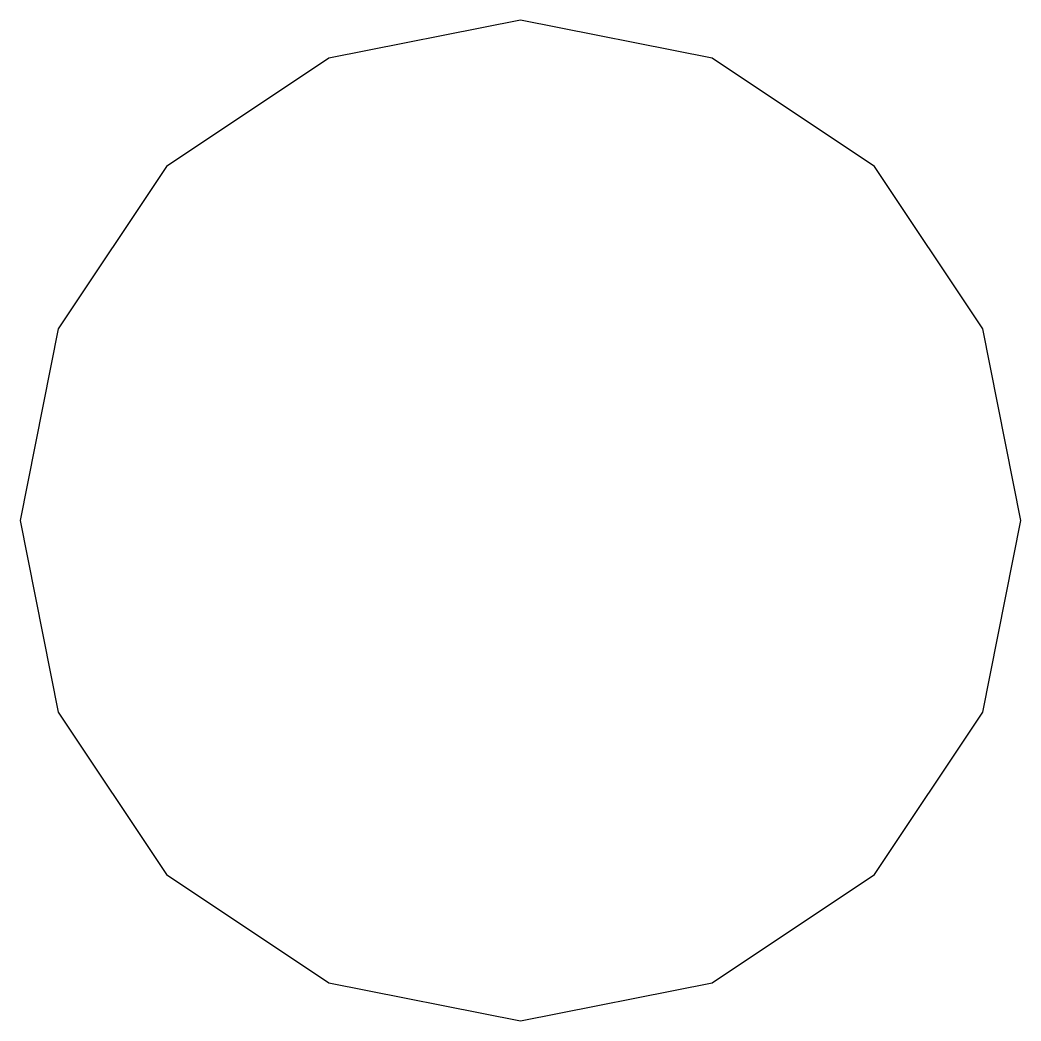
# Model space of a CAD drawing. Header units: millimetres. Extents: x -0.25 to 0.25, y -0.25 to 0.25.
import ezdxf

# ---------------------------------------------------------------- set-up
doc = ezdxf.new("R2010")
doc.units = ezdxf.units.MM

msp = doc.modelspace()

# ---------------------------------------------------------------- linework, layer by layer
at = {"elevation": 90.329}
msp.add_lwpolyline([(0.25, 0), (0.23097, 0.09567), (0.17678, 0.17678), (0.09567, 0.23097), (0, 0.25), (-0.09567, 0.23097), (-0.17678, 0.17678), (-0.23097, 0.09567), (-0.25, 0), (-0.23097, -0.09567), (-0.17678, -0.17678), (-0.09567, -0.23097), (0, -0.25), (0.09567, -0.23097), (0.17678, -0.17678), (0.23097, -0.09567), (0.25, 0)], dxfattribs=at)

doc.saveas('drawing.dxf')
